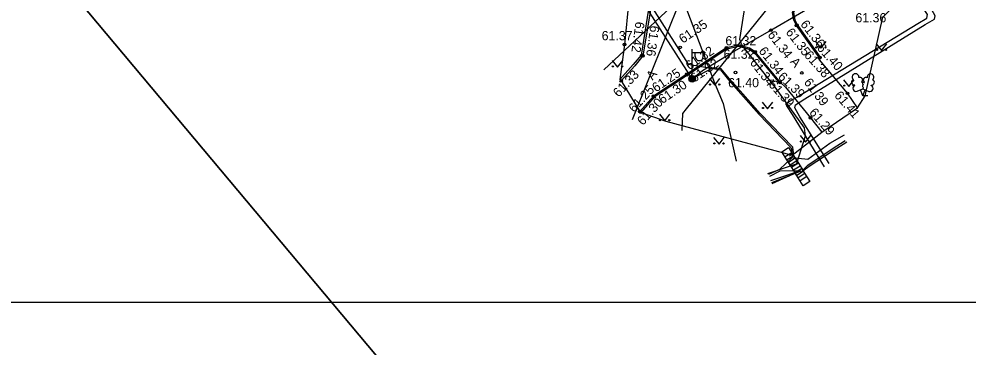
# Model space of a CAD drawing. Extents: x 634915 to 636012, y 6468014 to 6469078.
# Drawn here: x 635196 to 635268, y 6468459.9 to 6468484.8 of the extents above; entities that cross this region are included whole.
import ezdxf

# ---------------------------------------------------------------- set-up
doc = ezdxf.new("R2010")
doc.units = 0
for name, color, linetype in [('ELRAJATISMP', 7, 'Continuous'), ('HALJASTUS', 7, 'Continuous'), ('KORGUS-EH2000', 7, 'Continuous'), ('KTRASS', 7, 'Continuous'), ('MOOTPIIR', 7, 'Continuous'), ('MPKAABEL', 7, 'Continuous'), ('PIIR', 7, 'Continuous'), ('POST', 7, 'Continuous'), ('PUU', 7, 'Continuous'), ('SKTRASS', 7, 'Continuous'), ('TEE', 7, 'Continuous'), ('TTRASS', 7, 'Continuous'), ('VORMISTUS', 7, 'Continuous')]:
    doc.layers.add(name, color=color, linetype=linetype)

msp = doc.modelspace()

# ---------------------------------------------------------------- linework, layer by layer
at = {"layer": 'ELRAJATISMP'}
for p, q in [((635254.646, 6468474.691), (635254.143, 6468474.371)), ((635254.792, 6468474.462), (635254.288, 6468474.142)), ((635255.147, 6468473.907), (635254.643, 6468473.587)), ((635255.293, 6468473.678), (635254.789, 6468473.358)), ((635255.633, 6468473.113), (635255.129, 6468472.793)), ((635255.778, 6468472.884), (635255.275, 6468472.564))]:
    msp.add_line(p, q, dxfattribs=at)
for points in [[(635254.399, 6468475.081), (635255.039, 6468474.073), (635254.536, 6468473.753), (635253.895, 6468474.761)], [(635254.9, 6468474.297), (635255.54, 6468473.288), (635255.036, 6468472.968), (635254.396, 6468473.977)], [(635255.385, 6468473.503), (635256.026, 6468472.494), (635255.522, 6468472.174), (635254.882, 6468473.183)]]:
    msp.add_lwpolyline(points, close=True, dxfattribs=at)
at = {"layer": 'HALJASTUS'}
for p, q in [((635256.457, 6468483.13), (635256.862, 6468482.625)), ((635256.862, 6468482.625), (635257.257, 6468483.13)), ((635261.057, 6468482.951), (635261.462, 6468482.446)), ((635261.462, 6468482.446), (635261.857, 6468482.951)), ((635241.022, 6468481.697), (635241.427, 6468481.192)), ((635241.427, 6468481.192), (635241.822, 6468481.697)), ((635248.392, 6468480.323), (635248.797, 6468479.818)), ((635248.797, 6468479.818), (635249.192, 6468480.323)), ((635258.577, 6468480.233), (635258.982, 6468479.728)), ((635258.982, 6468479.728), (635259.377, 6468480.233)), ((635252.407, 6468478.539), (635252.812, 6468478.034)), ((635252.812, 6468478.034), (635253.207, 6468478.539)), ((635244.599, 6468477.605), (635245.004, 6468477.1)), ((635245.004, 6468477.1), (635245.399, 6468477.605)), ((635248.72, 6468475.847), (635249.125, 6468475.342)), ((635249.125, 6468475.342), (635249.52, 6468475.847)), ((635255.289, 6468475.989), (635255.694, 6468475.484)), ((635255.694, 6468475.484), (635256.089, 6468475.989))]:
    msp.add_line(p, q, dxfattribs=at)
for centre, radius in [((635256.509, 6468482.681), 0.0428), ((635257.209, 6468482.681), 0.0452), ((635261.109, 6468482.501), 0.0428), ((635261.809, 6468482.501), 0.0452), ((635241.074, 6468481.247), 0.0428), ((635241.774, 6468481.247), 0.0452), ((635248.444, 6468479.873), 0.0428), ((635249.144, 6468479.873), 0.0452), ((635258.629, 6468479.783), 0.0428), ((635259.329, 6468479.783), 0.0452), ((635252.459, 6468478.09), 0.0428), ((635253.159, 6468478.09), 0.0452), ((635244.651, 6468477.155), 0.0428), ((635245.351, 6468477.155), 0.0452), ((635248.772, 6468475.398), 0.0428), ((635249.472, 6468475.398), 0.0452), ((635255.341, 6468475.539), 0.0428), ((635256.041, 6468475.539), 0.0452)]:
    msp.add_circle(centre, radius, dxfattribs=at)
at = {"layer": 'KORGUS-EH2000'}
for centre in [(635253.061, 6468483.984), (635255.007, 6468484.344), (635255.041, 6468484.374), (635241.949, 6468482.903), (635246.186, 6468482.688), (635249.695, 6468482.652), (635249.718, 6468482.592), (635243.261, 6468482.085), (635243.351, 6468482.039), (635251.843, 6468482.291), (635251.881, 6468482.343), (635256.745, 6468481.896), (635256.771, 6468481.919), (635246.691, 6468480.664), (635246.715, 6468480.612), (635250.381, 6468480.783), (635255.414, 6468480.745), (635241.712, 6468480.139), (635253.757, 6468480.022), (635253.779, 6468480.033), (635244.151, 6468478.984), (635244.197, 6468478.939), (635258.872, 6468479.2), (635243.12, 6468477.824), (635243.203, 6468477.761), (635256.074, 6468477.346)]:
    msp.add_circle(centre, 0.1, dxfattribs=at)
at = {"layer": 'KTRASS'}
msp.add_line((635248.142, 6468491.223), (635242.529, 6468477.184), dxfattribs=at)
at = {"layer": 'MOOTPIIR'}
msp.add_lwpolyline([(635208.955, 6468533.709), (635214.126, 6468527.797), (635224.178, 6468513.411), (635229.004, 6468506.048), (635232.314, 6468501.814), (635242.296, 6468486.239), (635241.949, 6468482.903), (635241.6, 6468480.239), (635241.712, 6468480.139), (635243.12, 6468477.824), (635243.21, 6468477.744), (635245.094, 6468477.085), (635254.68, 6468474.509), (635256.923, 6468476.252), (635259.622, 6468478.088), (635260.224, 6468479.001), (635261.558, 6468484.98), (635266.815, 6468490.277), (635276.024, 6468498.494)], dxfattribs=at)
at = {"layer": 'MPKAABEL'}
for p, q in [((635255.275, 6468473.277), (635253.107, 6468472.4)), ((635255.304, 6468473.317), (635253.122, 6468472.334))]:
    msp.add_line(p, q, dxfattribs=at)
for points in [[(635247.089, 6468480.307), (635227.66, 6468510.691), (635226.25, 6468511.183), (635224.732, 6468513.25), (635222.539, 6468516.408), (635217.145, 6468524.147), (635211.818, 6468531.346), (635208.532, 6468535.733), (635206.913, 6468538.095), (635206.214, 6468540.6), (635207.163, 6468540.982), (635208.191, 6468541.565), (635210.124, 6468542.852), (635213.285, 6468544.95), (635215.572, 6468546.404), (635225.73, 6468552.741), (635230.134, 6468555.96), (635230.676, 6468556.665), (635230.769, 6468557.61)], [(635255.04, 6468473.91), (635255.69, 6468475.97), (635255.6, 6468476.59), (635253.38, 6468479.67), (635250.85, 6468482.87), (635250.7, 6468483.29), (635251.49, 6468488.32), (635251.47, 6468488.71), (635247.78, 6468493.77), (635244.056, 6468498.048), (635242.479, 6468499.896), (635232.683, 6468514.682), (635235.941, 6468520.752), (635239.969, 6468527.762), (635242.26, 6468531.58), (635246.622, 6468537.214), (635251.569, 6468541.095), (635256.084, 6468544.413), (635264.341, 6468551.217), (635265.452, 6468552.094), (635265.708, 6468553.102)], [(635231.747, 6468534.42), (635231.24, 6468529.646), (635231.167, 6468528.306), (635231.142, 6468527.489), (635230.67, 6468524.577), (635230.374, 6468522.88), (635229.443, 6468519.497), (635228.365, 6468515.547), (635227.846, 6468514.134), (635227.606, 6468512.994), (635227.449, 6468512.521), (635228.007, 6468510.929), (635246.783, 6468481.403), (635249.241, 6468480.972), (635249.841, 6468480.224), (635250.783, 6468479.164), (635252.176, 6468477.596), (635254.585, 6468475.096), (635254.669, 6468474.824), (635254.467, 6468474.417)], [(635246.319, 6468476.377), (635246.38, 6468477.67), (635246.655, 6468478.01), (635260.4, 6468495.032), (635287.11, 6468512.699), (635291.61, 6468520.96), (635293.87, 6468525.8), (635293.325, 6468526.336)], [(635222.358, 6468513.887), (635223.05, 6468514.06), (635225.64, 6468512.95), (635231.29, 6468507.26), (635238.94, 6468499.19), (635245.78, 6468487.95), (635248.79, 6468479.99), (635249.431, 6468478.422), (635250.43, 6468474.049)], [(635247.089, 6468480.307), (635247.869, 6468480.939), (635250.156, 6468482.313), (635252.933, 6468483.922), (635255.545, 6468485.446), (635265.802, 6468492.102), (635266.428, 6468492.508), (635272.109, 6468496.189), (635275.839, 6468498.634), (635276.084, 6468499.948)], [(635254.467, 6468474.417), (635254.787, 6468474.716), (635254.738, 6468475.12), (635252.249, 6468477.664), (635250.927, 6468479.153), (635249.917, 6468480.289), (635249.293, 6468481.067), (635248.678, 6468481.135), (635247.089, 6468480.307)], [(635254.671, 6468474.337), (635255.876, 6468474.198), (635257.522, 6468475.413), (635258.637, 6468476.059)], [(635255.321, 6468473.18), (635255.96, 6468473.663), (635257.794, 6468474.864), (635258.814, 6468475.507)], [(635255.424, 6468473.317), (635255.865, 6468473.741), (635257.72, 6468474.997), (635258.701, 6468475.606)], [(635254.671, 6468474.337), (635253.705, 6468473.416), (635252.893, 6468473.046)], [(635254.973, 6468473.83), (635252.81, 6468473.083)], [(635255.304, 6468473.317), (635253.729, 6468473.28), (635252.961, 6468472.891)], [(635255.304, 6468473.317), (635253.033, 6468472.563)]]:
    msp.add_lwpolyline(points, dxfattribs=at)
at = {"layer": 'PIIR'}
msp.add_lwpolyline([(635167.63, 6468525.48), (635241.02, 6468437.94), (635227.15, 6468425.71), (635248.06, 6468402.91), (635263.13, 6468390.29), (635101.99, 6468353.33), (635068.1, 6468351.66), (635081.7, 6468380.46), (635089, 6468395.22), (635104.11, 6468423.99), (635132.02, 6468472.28), (635147.54, 6468496.85)], close=True, dxfattribs=at)
msp.add_lwpolyline([(635241.02, 6468437.94), (635167.63, 6468525.48)], dxfattribs=at)
at = {"layer": 'POST'}
for p, q in [((635247.089, 6468480.557), (635247.089, 6468482.557)), ((635247.089, 6468482.307), (635248.089, 6468482.307)), ((635247.316, 6468481.986), (635247.316, 6468482.307)), ((635247.928, 6468481.986), (635247.928, 6468482.307)), ((635247.089, 6468480.307), (635247.089, 6468480.307))]:
    msp.add_line(p, q, dxfattribs=at)
for radius in [0.25, 0.225, 0.2, 0.175, 0.15, 0.125, 0.1, 0.075, 0.05, 0.025]:
    msp.add_circle((635247.089, 6468480.307), radius, dxfattribs=at)
msp.add_arc((635247.622, 6468481.986), 0.306, 180, 0, dxfattribs=at)
at = {"layer": 'PUU'}
for p, q in [((635259.425, 6468479.8), (635259.41, 6468479.84)), ((635259.955, 6468480.01), (635259.94, 6468480.045)), ((635260.14, 6468480.005), (635260.155, 6468480.045)), ((635260.665, 6468479.79), (635260.68, 6468479.83)), ((635259.6, 6468479.355), (635260.045, 6468479.53)), ((635260.04, 6468479.02), (635259.865, 6468479.46)), ((635260.04, 6468479.02), (635260.22, 6468479.46)), ((635260.42, 6468479.02), (635260.04, 6468479.02)), ((635260.045, 6468479.53), (635260.485, 6468479.35))]:
    msp.add_line(p, q, dxfattribs=at)
msp.add_lwpolyline([(635260.045, 6468480.025), (635260.025, 6468479.95), (635260.025, 6468479.93), (635260.035, 6468479.9), (635260.055, 6468479.865), (635260.06, 6468479.845), (635260.045, 6468479.81), (635260.02, 6468479.76), (635260.015, 6468479.735), (635260.02, 6468479.72), (635260.03, 6468479.69), (635260.065, 6468479.63), (635260.07, 6468479.61), (635260.065, 6468479.59), (635260.05, 6468479.555), (635260.045, 6468479.53)], dxfattribs=at)
for centre, radius, start, end in [((635259.483, 6468480.434), 0.256, 111.50269, 232.51731), ((635259.483, 6468480.434), 0.256, 350.48556, 111.50017), ((635260.619, 6468480.425), 0.256, 67.6168, 188.63142), ((635260.619, 6468480.425), 0.256, 306.59966, 67.61428), ((635259.384, 6468480.038), 0.202, 106.29791, 277.86841), ((635259.514, 6468479.578), 0.237, 111.50143, 291.50036), ((635259.826, 6468480.212), 0.202, 305.13446, 116.70496), ((635260.044, 6468479.787), 0.237, 66.76552, 111.50149), ((635260.273, 6468480.208), 0.202, 62.41201, 233.98252), ((635260.575, 6468479.57), 0.237, 247.61661, 67.61554), ((635260.712, 6468480.028), 0.202, 261.24856, 72.81907)]:
    msp.add_arc(centre, radius, start, end, dxfattribs=at)
at = {"layer": 'SKTRASS'}
msp.add_line((635247.557, 6468487.719), (635240.397, 6468480.981), dxfattribs=at)
at = {"layer": 'TEE'}
for points in [[(635214.489, 6468532.485), (635215.435, 6468531.206), (635216.388, 6468529.894), (635217.521, 6468528.336), (635218.246, 6468527.276), (635223.222, 6468519.431), (635227.27, 6468513.084), (635228.11, 6468511.757), (635232.908, 6468504.158), (635237.209, 6468497.353), (635240.352, 6468492.464), (635243.963, 6468486.732), (635243.209, 6468482.103), (635242.618, 6468481.384), (635241.6, 6468480.239)], [(635214.611, 6468532.573), (635215.556, 6468531.295), (635216.509, 6468529.982), (635217.644, 6468528.422), (635218.371, 6468527.359), (635223.349, 6468519.512), (635227.397, 6468513.164), (635228.237, 6468511.837), (635233.035, 6468504.238), (635237.335, 6468497.434), (635240.479, 6468492.545), (635244.12, 6468486.764), (635243.351, 6468482.039), (635242.732, 6468481.286), (635241.712, 6468480.139)], [(635277.147, 6468500.708), (635264.699, 6468492.4), (635260.557, 6468489.712), (635255.46, 6468486.379), (635255.072, 6468485.991), (635254.789, 6468485.336), (635254.885, 6468484.772), (635255.076, 6468484.385), (635256.81, 6468481.942), (635256.745, 6468481.896), (635255.007, 6468484.344), (635254.808, 6468484.747), (635254.706, 6468485.346), (635255.005, 6468486.037), (635255.409, 6468486.441), (635260.513, 6468489.779), (635264.655, 6468492.467), (635277.101, 6468500.818)], [(635243.21, 6468477.744), (635244.239, 6468478.902), (635244.212, 6468478.928), (635246.735, 6468480.597), (635249.727, 6468482.577), (635250.611, 6468482.768), (635251.403, 6468482.55), (635251.827, 6468482.282), (635253.717, 6468479.982), (635253.779, 6468480.033), (635251.881, 6468482.343), (635251.436, 6468482.624), (635250.613, 6468482.85), (635249.695, 6468482.652), (635246.691, 6468480.664), (635244.151, 6468478.984), (635243.12, 6468477.824)], [(635259.622, 6468478.088), (635258.872, 6468479.2), (635256.754, 6468481.747), (635256.745, 6468481.896)], [(635253.779, 6468480.033), (635254.169, 6468479.664), (635256.074, 6468477.346), (635256.923, 6468476.252)]]:
    msp.add_lwpolyline(points, dxfattribs=at)
at = {"layer": 'TTRASS'}
for points in [[(635257.485, 6468473.885), (635255.269, 6468477.422), (635254.877, 6468478.097), (635254.934, 6468478.332), (635255.634, 6468478.77), (635264.78, 6468484.428), (635265.475, 6468484.83), (635265.534, 6468485.087), (635265.168, 6468485.723), (635261.534, 6468491.532), (635255.292, 6468501.696), (635254.956, 6468502.243), (635254.684, 6468502.685), (635254.319, 6468503.28), (635254.374, 6468503.52), (635254.995, 6468503.872), (635255.683, 6468504.261), (635256.314, 6468504.618), (635256.398, 6468504.868), (635256.012, 6468505.564), (635255.4, 6468506.631), (635254.642, 6468507.881)], [(635257.117, 6468473.62), (635254.696, 6468477.581), (635254.283, 6468478.24), (635254.334, 6468478.498), (635255.02, 6468478.918), (635264.21, 6468484.497), (635264.898, 6468484.905), (635264.947, 6468485.171), (635264.515, 6468485.849), (635261.375, 6468490.916), (635255.072, 6468501.25), (635254.765, 6468501.754), (635254.495, 6468502.197), (635254.083, 6468502.871), (635253.7, 6468503.5), (635253.745, 6468503.762), (635254.461, 6468504.166), (635255.081, 6468504.515), (635255.69, 6468504.858), (635255.778, 6468505.105), (635255.369, 6468505.845), (635254.977, 6468506.521), (635254.343, 6468507.684)]]:
    msp.add_lwpolyline(points, dxfattribs=at)
at = {"layer": 'VORMISTUS'}
msp.add_lwpolyline([(635367.746, 6468603.964), (635367.746, 6468463.33), (635173.7, 6468463.33), (635173.7, 6468603.964)], close=True, dxfattribs=at)

# ---------------------------------------------------------------- texts
at = {"layer": 'KORGUS-EH2000'}
for s, rotation, p in [('61.35', 34.03403, (635246.379, 6468482.962)), ('61.42', 262.0516, (635242.799, 6468484.669)), ('61.36', 262.0516, (635243.92, 6468484.377)), ('61.35', 307.58135, (635254.151, 6468483.821)), ('61.36', 307.58135, (635255.261, 6468484.434)), ('61.34', 307.58135, (635252.773, 6468483.625)), ('61.32', 34.03403, (635246.884, 6468480.938)), ('61.34', 307.58135, (635252.101, 6468482.403)), ('61.40', 311.44215, (635256.513, 6468482.61)), ('61.38', 311.44215, (635255.546, 6468482.064)), ('61.32', 34.03403, (635247.244, 6468479.998)), ('61.34', 307.58135, (635251.428, 6468481.522)), ('61.33', 46.88228, (635241.516, 6468478.859)), ('61.25', 34.03403, (635244.344, 6468479.258)), ('61.39', 316.08914, (635253.548, 6468480.39)), ('61.25', 47.88642, (635242.704, 6468477.691)), ('61.30', 34.03403, (635244.823, 6468478.369)), ('61.39', 311.75475, (635252.836, 6468479.823)), ('61.39', 307.1805, (635255.524, 6468480.027)), ('61.41', 310.55262, (635257.834, 6468479.014)), ('61.30', 47.88642, (635243.355, 6468476.717)), ('61.29', 310.55262, (635255.922, 6468477.719))]:
    msp.add_text(s, height=0.7, rotation=rotation, dxfattribs=at).set_placement(p)
for s, p in [('61.36', (635259.475, 6468484.592)), ('61.37', (635240.223, 6468483.229)), ('61.32', (635249.61, 6468482.844)), ('61.32', (635249.475, 6468481.821)), ('61.40', (635249.818, 6468479.661))]:
    msp.add_text(s, height=0.7, dxfattribs=at).set_placement(p)
at = {"layer": 'TEE'}
for rotation, p in [(310.21785, (635254.476, 6468481.573)), (52.1239, (635244.088, 6468480.155))]:
    msp.add_text('A', height=0.7, rotation=rotation, dxfattribs=at).set_placement(p)

doc.saveas('drawing.dxf')
